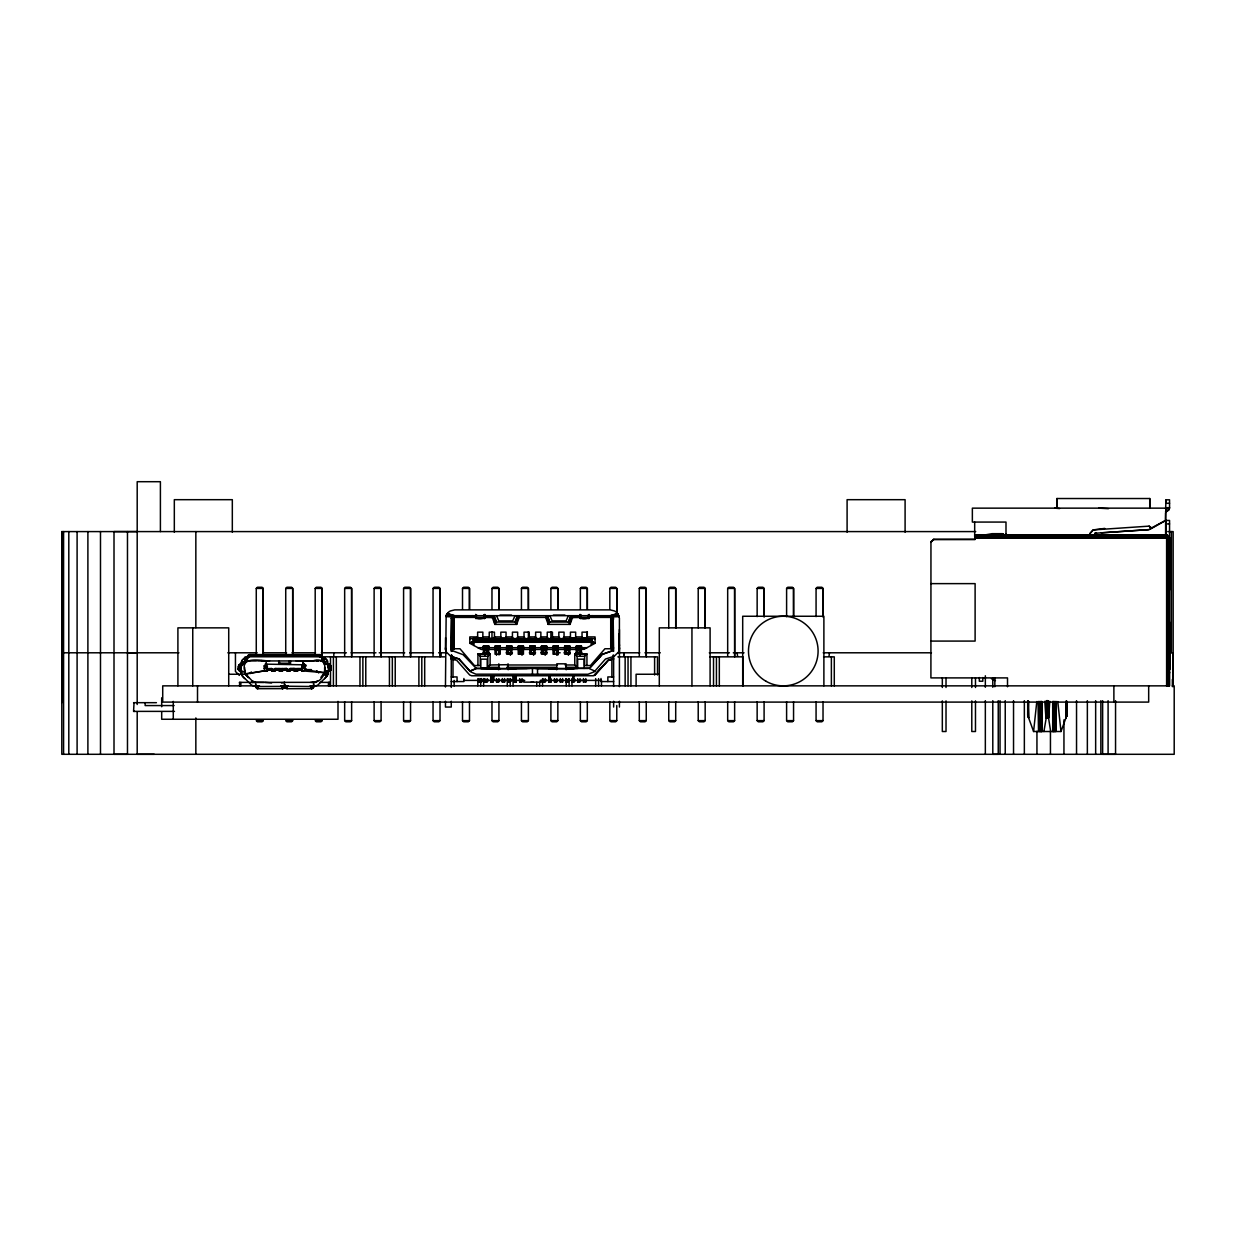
<?xml version="1.0" encoding="UTF-8"?>
<svg xmlns="http://www.w3.org/2000/svg" width="1236" height="1236" viewBox="0 0 1236 1236"><rect width="100%" height="100%" fill="white"/><g stroke="black" fill="none" stroke-linecap="round" stroke-linejoin="round"><path stroke-width="1.5" d="M61.8 702.681L61.8 531.588L975.714 531.588M63.577 531.588L63.577 754.3M68.799 531.588L68.799 754.3M77.096 531.588L77.096 754.3M87.895 531.588L87.895 754.3M100.487 531.588L100.487 754.3M160.402 531.588L160.402 481.7L137.196 481.7L137.196 531.588L114.006 531.588L114.006 754.3L127.478 754.3L127.478 531.588M137.196 704.505L137.196 531.588M195.844 627.703L195.844 531.588M445.454 649.812L445.547 637.714M483.43 653.952L477.93 653.952L480.263 656.285L480.263 665.555L474.454 665.555L459.962 648.745L452.994 648.745L451.835 619.159L454.385 615.683L451.727 617.629L451.264 637.019M481.422 678.549C485.099 683.153 475.458 682.241 481.422 681.731M479.089 679.692L481.422 679.692M487.216 678.626C490.846 683.199 481.252 682.195 487.216 681.747M484.898 679.692L487.216 679.692M493.01 682.009L490.692 682.009M490.692 679.692L493.01 679.831M498.819 678.626C502.449 683.199 492.855 682.195 498.819 681.747M496.501 679.692L498.819 679.692M504.597 682.009L502.295 682.009M502.295 679.692L504.597 679.692M510.391 678.626C514.021 683.199 504.427 682.195 510.391 681.747M508.073 679.692L510.391 679.692M516.184 682.009L513.867 682.009M513.867 679.692L516.184 679.831M521.994 678.626C525.624 683.199 516.03 682.195 521.994 681.747M519.676 679.692L521.994 679.692M533.597 682.148L531.264 681.932M545.184 678.626C548.815 683.199 539.236 682.195 545.184 681.747M542.867 679.692L545.184 679.692M550.993 682.009L548.676 682.009M548.676 679.692L550.993 679.831M556.787 678.626C560.418 683.199 550.839 682.195 556.787 681.747M554.47 679.692L556.787 679.692M562.596 682.009L560.263 682.009M560.263 679.692L562.596 679.831M568.39 678.626C572.021 683.199 562.426 682.195 568.39 681.747M566.073 679.692L568.39 679.692M571.866 679.692L574.184 679.692M579.993 678.626C583.624 683.199 574.029 682.195 579.993 681.747M577.675 679.692L579.993 679.692M585.787 682.009L583.469 682.009M583.469 679.692L585.787 679.831M619.421 647.896A9.409 9.409 0 0 1 618.402 652.144L614.261 656.239L605.485 659.035L594.284 671.797L587.996 674.253L475.891 674.192L470.607 671.797L458.371 658.742M613.628 619.159C613.782 615.482 607.03 613.813 613.041 619.159L611.882 648.745L604.929 648.745L590.422 665.555L584.628 665.555L584.628 656.285L586.945 653.952L586.945 665.555M619.421 653.056L619.421 647.571M619.421 645.934L619.421 644.682M1027.78 710.175L1027.749 701.136L1027.719 715.412L1028.63 717.853L1028.63 701.306M1056.95 498.525L1056.95 508.135L1056.95 498.525L1149.743 498.525L1149.743 508.15L1149.743 498.525M1027.734 701.847L1027.703 715.35L1033.59 731.511L1060.982 731.511L1066.853 715.397L1066.838 701.847L1065.957 717.853L1065.957 701.306M1115.552 700.673L1115.552 754.3L1102.636 754.3L1102.636 700.673M1166.073 501.337L1166.073 499.808L1169.55 499.808L1169.55 508.058L1168.422 510.468L1165.502 511.627M1171.404 652.593L1171.404 531.588M1173.18 685.285L1173.149 531.588L1167.757 531.588M312.785 660.936C331.155 654.323 327.03 683.554 312.461 682.38M1066.513 701.183L1066.344 716.834L1066.235 701.662M1167.757 537.969L1167.479 685.856L1167.201 537.969M1046.66 700.657L1046.598 715.783L1043.91 731.511M1047.016 700.596L1046.598 715.783L1046.49 700.657M1169.38 589.819L1169.565 537.969L1167.479 535.126L975.111 535.064L1166.614 535.667L975.111 535.868M1027.95 716.015L1028.028 701.306L1028.63 717.853M1048.483 716.973L1046.042 717.158L1048.622 717.591L1047.649 715.443L1046.259 716.509L1046.32 701.955M1066.668 715.907L1066.761 701.26M1047.325 702.295L1046.954 715.443L1046.846 702.357M1050.662 731.511L1048.329 716.509L1048.452 701.106M1066.081 701.306L1066.05 717.591L1066.668 701.26L1066.745 715.721M1168.561 589.819L1169.565 589.819L1169.565 537.969L975.111 537.969M1168.638 645.594L1169.565 622.218L1169.565 669.665L1169.565 622.218L1168.561 622.218M244.604 670.329C240.711 655.389 262.372 661.075 269.572 660.936M476.602 614.725L475.937 618.556L475.705 614.385M580.982 614.725L580.333 618.556L580.101 614.385M1048.082 700.704L1048.653 717.853L1045.934 717.853L1044.791 701.306M1056.409 701.538L1055.961 731.511L1055.961 701.538M507.996 653.829L508.073 648.436M519.599 653.829L519.676 648.436M531.202 653.829L531.264 648.436M542.805 653.829L542.867 648.436M554.392 653.829L554.47 648.436M565.995 653.829L566.073 648.436M577.598 653.829L577.675 648.436M1028.089 716.386L1028.398 701.476M618.85 637.606L618.85 634.13M451.696 659.282L451.789 655.729M1168.623 587.919L1169.565 537.969L1168.638 562.998M507.903 654.354L508.073 649.642L510.391 649.642M519.506 654.354L519.676 649.642L521.994 649.642M531.109 654.354L531.264 649.642L533.597 649.642M542.697 654.354L542.867 649.642L545.184 649.642M554.3 654.354L554.47 649.642L556.787 649.642M565.903 654.354L566.073 649.642L568.39 649.642M577.506 654.354L577.675 649.642L579.993 649.642M320.866 677.405L324.651 672.477L328.127 672.477L328.003 673.697A5.098 5.098 0 0 1 327.385 675.459L324.604 678.641M486.907 615.775C485.115 619.112 473.542 620.766 475.783 614.663M591.302 615.775C589.51 619.112 577.938 620.766 580.178 614.663M613.628 647.896L611.696 651.017L601.777 654.678L589.433 668.135L566.073 668.46M451.449 655.157L451.264 658.942L456.547 660.148L469.68 674.995L471.642 675.768L593.558 675.737L608.344 660.148L613.628 658.942L609.703 659.545M451.65 651.372L451.835 637.421M247.509 658.572L247.694 655.698L249.826 654.586L319.429 654.586L321.746 656.393M255.636 686.876L257.953 688.684L282.658 688.637L284.357 687.571L284.512 682.38M284.743 684.698L284.512 686.876L287.061 688.684L311.766 688.637L313.465 687.571L313.635 684.698M484.775 614.385L484.821 617.784L475.659 617.784L475.829 614.864L475.659 617.784L473.573 615.775M580.457 614.709L580.055 617.784L580.225 614.864L580.055 617.784L589.217 617.784L589.17 614.385M591.009 645.486L592.307 638.641L472.569 638.641L489.24 638.873M475.659 617.784L475.984 615.034M484.713 614.663L484.543 618.556L484.435 614.709M589.108 614.663L588.939 618.556L588.83 614.709M1048.653 717.853L1049.781 701.306M244.682 678.641C239.382 674.439 239.83 665.972 242.225 660.271A6.01 6.01 0 0 1 243.986 658.51C251.217 654.246 244.264 668.104 239.784 664.427C235.891 667.007 239.305 674.717 244.604 671.364M255.682 687.231L255.636 684.698M321.746 658.572L321.731 656.053M619.421 686.644L619.406 618.232L618.726 615.59L612.098 616.254L613.041 619.159L610.151 615.683L613.365 617.815M328.081 673.373L328.127 670.545M484.821 617.784L483.909 614.725M588.645 617.459L588.29 614.725M1007.51 686.752L1007.51 677.9L930.909 677.9L930.955 541.785L933.86 539.421L975.111 539.421L975.111 535.018M324.651 670.808L328.127 671.55L324.651 670.808C335.265 674.47 330.784 660.951 324.296 663.469M577.969 615.775L580.055 617.784L580.24 615.003M451.542 650.924L451.835 647.571L452.994 648.745L453.674 616.934C456.084 612.871 449.796 619.267 451.31 618.463M242.364 671.364C239.614 670.7 239.614 665.014 242.364 664.396M580.055 617.784L580.379 615.034L580.642 617.459M484.249 617.459L484.543 615.08M326.922 671.364C329.626 670.669 329.672 665.292 327.076 664.396M1033.59 731.511L1036.803 701.538M321.592 657.876L321.592 655.698L247.694 655.698L247.231 660.92M829.016 656.223L829.464 652.793M571.341 615.683L570.043 624.381L568.39 622.063L571.341 615.683L572.562 617.413L570.043 624.381L548.212 624.381L549.835 622.063L546.899 615.683L545.679 617.413L519.213 617.413L517.977 615.683L516.679 624.381L494.848 624.381L492.314 617.413L493.55 615.683L496.501 622.063L494.848 624.381L493.55 615.683M323.739 674.485L322.534 675.737L324.435 673.589L324.651 670.221M284.79 685.068L285.439 688.158C285.655 681.237 283.585 690.46 284.496 685.068M302.604 664.335C306.034 663.778 306.126 672.029 301.862 671.133L301.862 668.568L290.027 668.568L290.027 671.133L286.783 670.422L290.027 670.082L286.783 670.082L294.322 669.634L267.409 669.727L271.704 669.634M239.784 671.318L241.854 671.241L238.641 670.314L240.139 664.396M247.555 658.201L249.394 654.632L249.826 656.764L444.713 656.857M282.194 688.684L282.194 686.505L282.658 688.637L284.141 685.717L283.492 688.39L283.09 686.366L257.953 686.505L255.821 685.393L256.671 688.39L256.671 686.212L257.073 688.545L257.505 686.49L257.953 688.684L257.953 686.505M285.794 688.39L285.794 686.212L311.302 686.505L311.766 688.637L313.604 685.068M321.375 657.552L321.082 655.111L321.082 657.274L320.727 654.879L320.727 657.073L319.429 654.586L319.429 656.764L320.325 654.725L321.375 657.552L321.375 655.389M1096.471 533.164L1094.756 533.272L1149.387 529.595L1150.948 527.401L1149.14 526.134L1093.026 529.935L1090.106 533.365L1090.106 536.269M239.46 664.566L241.684 664.566L240.572 669.031L238.347 669.031L239.46 664.566L242.009 664.427L240.572 669.031L238.394 669.479L240.788 670.128L238.641 670.314M324.527 664.242L328.127 663.825L328.127 667.873M451.835 647.571L451.264 649.642L451.264 637.714L453.581 637.714M238.347 669.031L239.784 664.427M263.871 682.38L253.967 682.303L251.835 680.835M1066.39 716.648L1065.957 717.853M529.595 668.46L510.113 668.46L508.135 669.711M517.343 615.683L515.026 622.063L516.679 624.381L519.213 617.413M570.708 615.683L568.39 622.063L549.835 622.063L547.517 615.683M1169.38 563.384L1168.561 564.914M311.302 688.684C310.468 686.135 312.863 685.516 312.6 688.39L313.264 685.717L313.604 687.231L313.635 682.38M445.454 686.984L446.15 615.59L452.793 616.254L451.264 618.819L451.264 651.372M1066.807 715.505L1066.838 701.878M515.026 615.683L512.708 620.905L498.819 620.905L496.501 615.683M568.39 615.683L566.073 620.905L552.152 620.905L549.835 615.683M314.763 685.856L315.999 685.717A5.098 5.098 0 0 0 317.76 685.084L326.273 676.973L328.034 673.682L324.388 673.682M1046.305 716.386L1047.865 715.644L1047.788 700.704L1047.016 715.397M1046.228 716.525L1046.722 715.644M517.977 615.683L515.026 622.063L496.501 622.063L494.168 615.683M448.174 612.592A8.328 8.328 0 0 0 446.551 614.771L446.15 615.59L453.087 616.069L446.551 614.771L448.174 612.592A8.328 8.328 0 0 1 450.352 610.97L454.74 609.873L610.151 609.873L614.539 610.97A8.328 8.328 0 0 1 616.718 612.592L618.726 615.59L611.789 616.069L618.34 614.771A8.328 8.328 0 0 0 616.718 612.592M253.071 655.698L255.358 654.74L261.105 655.698M308.181 655.698L310.452 654.74L316.2 655.698M1150.577 529.008L1165.61 520.449L1165.502 512.77M265.385 663.886L266.327 662.419M500.518 668.583L487.216 668.46L487.216 659.174L480.835 659.174L480.835 668.46L496.779 668.46L498.741 669.711M537.536 674.253L537.536 668.46L554.779 668.46L556.741 669.711M324.651 664.396L323.368 661.399L325.3 658.51L321.746 657.444M322.102 661.26L322.38 657.459C320.557 662.79 320.974 661.662 325.3 658.51A6.01 6.01 0 0 1 327.061 660.271L328.127 663.825L324.651 663.516M302.928 664.443L304.226 664.813L266.652 664.165C262.928 664.319 263.376 671.982 267.409 671.086L267.409 668.568L271.704 668.568L271.704 671.133L274.948 670.947M451.835 619.159L454.74 615.683L447.015 613.983L453.72 615.822L446.551 614.771M597.946 658.942L601.144 655.296M613.628 658.942L608.344 660.148L594.439 675.489M594.717 675.35L607.988 660.503M590.607 667.27L602.473 654.168L611.187 651.217M317.544 680.742L314.763 682.334M930.909 542.372L933.582 539.452L975.111 539.421M979.901 535.821L992.075 533.674L1002.52 533.674L1005.007 535.296L1005.996 534.199L1005.996 522.071L972.361 522.071L972.361 508.15L1165.61 508.15L1166.073 499.808M1090.106 533.365L1093.35 529.889L1104.737 528.405M256.269 656.131L256.269 588.413L257.428 587.255L262.078 587.255L263.237 588.413L263.299 654.956M285.732 656.131L285.732 588.413L286.891 587.255L291.541 587.255L292.7 588.413L292.762 654.956M315.195 656.131L315.195 588.413L316.354 587.255L320.989 587.255L322.163 588.413L322.225 656.857M344.659 656.131L344.659 588.413L345.817 587.255L350.452 587.255L351.627 588.413L351.688 656.857M374.122 656.131L374.122 588.413L375.281 587.255L379.916 587.255L381.09 588.413L381.151 656.857M403.585 656.131L403.585 588.413L404.744 587.255L409.379 587.255L410.553 588.413L410.615 656.857M433.048 656.131L433.048 588.413L434.207 587.255L438.842 587.255L440.016 588.413L440.078 656.857M462.511 609.116L462.511 588.413L463.67 587.255L468.305 587.255L469.479 588.413L469.495 609.333M351.627 701.724L351.627 720.634L350.452 721.793L345.817 721.793L344.659 720.634L344.659 701.724M491.974 609.116L491.974 588.413L493.133 587.255L497.768 587.255L498.927 588.413L498.958 609.333M381.09 701.724L381.09 720.634L379.916 721.793L375.281 721.793L374.122 720.634L374.122 701.724M521.438 609.116L521.438 588.413L522.596 587.255L527.231 587.255L528.39 588.413L528.421 609.333M410.553 701.724L410.553 720.634L409.379 721.793L404.744 721.793L403.585 720.634L403.585 701.724M550.901 609.116L550.901 588.413L552.059 587.255L556.694 587.255L557.853 588.413L557.884 609.333M499.19 667.301L487.803 667.301L487.803 656.285L490.12 653.952L488.653 653.952M487.803 667.301L490.12 664.983L490.12 653.952L477.93 653.952L477.93 665.555M440.016 701.724L440.016 720.634L438.842 721.793L434.207 721.793L433.048 720.634L433.048 701.724M580.364 609.116L580.364 588.413L581.523 587.255L586.158 587.255L587.316 588.413L587.347 609.333M469.479 701.724L469.479 720.634L468.305 721.793L463.67 721.793L462.511 720.634L462.511 701.724M609.827 609.116L609.827 588.413L610.986 587.255L615.621 587.255L616.779 588.413L616.81 613.133M498.927 701.724L498.927 720.634L497.768 721.793L493.133 721.793L491.974 720.634L491.974 701.724M639.29 656.131L639.29 588.413L640.449 587.255L645.084 587.255L646.243 588.413L646.32 656.857M579.591 616.779L572.562 617.413L610.723 617.413L610.151 615.683L617.876 613.983L611.171 615.822L618.34 614.771M528.39 701.724L528.39 720.634L527.231 721.793L522.596 721.793L521.438 720.634L521.438 701.724M668.753 627.919L668.753 588.413L669.912 587.255L674.547 587.255L675.706 588.413L675.752 628.336M613.041 647.571L611.882 648.745L611.217 616.934L591.889 615.683M557.853 701.724L557.853 720.634L556.694 721.793L552.059 721.793L550.901 720.634L550.901 701.724M698.216 627.919L698.216 588.413L699.375 587.255L704.01 587.255L705.169 588.413L705.215 628.336M587.316 701.724L587.316 720.634L586.158 721.793L581.523 721.793L580.364 720.634L580.364 701.724M727.68 656.131L727.68 588.413L728.838 587.255L733.473 587.255L734.632 588.413L734.709 656.857M616.779 705.509L616.779 720.634L615.621 721.793L610.986 721.793L609.827 720.634L609.827 701.724M757.143 616.64L757.143 588.413L758.301 587.255L762.936 587.255L764.095 588.413L764.126 616.934M646.243 701.724L646.243 720.634L645.084 721.793L640.449 721.793L639.29 720.634L639.29 701.724M786.606 616.64L786.606 588.413L787.765 587.255L792.4 587.255L793.558 588.413L793.589 616.934M675.706 701.724L675.706 720.634L674.547 721.793L669.912 721.793L668.753 720.634L668.753 701.724M816.069 616.64L816.069 588.413L817.228 587.255L821.863 587.255L823.022 588.413L823.052 616.934M705.169 701.724L705.169 720.634L704.01 721.793L699.375 721.793L698.216 720.634L698.216 701.724M734.632 701.724L734.632 720.634L733.473 721.793L728.838 721.793L727.68 720.634L727.68 701.724M764.095 701.724L764.095 720.634L762.936 721.793L758.301 721.793L757.143 720.634L757.143 701.724M793.558 701.724L793.558 720.634L792.4 721.793L787.765 721.793L786.606 720.634L786.606 701.724M1005.007 535.296L1005.996 534.199L1004.265 535.25M823.022 701.724L823.022 720.634L821.863 721.793L817.228 721.793L816.069 720.634L816.069 701.724M266.652 664.257L265.879 664.906L266.652 664.165M930.955 541.785L933.86 539.421L932.995 539.56M302.835 662.496L304.952 665.277L305.74 664.721M304.829 665.354L304.272 663.639M329.827 671.179L330.398 670.669L324.651 671.148L330.63 670.314L329.502 664.427L327.432 664.489L328.714 669.031L330.908 669.031L330.63 665.416L327.432 664.489M459.329 659.082L469.927 671.102L476.524 668.429L496.857 668.676M566.134 669.711L568.035 668.676L577.675 668.46L577.675 659.174L584.041 659.174L584.041 668.46M264.18 668.691L267.47 666.776M581.445 649.441L586.945 647.695L477.93 647.695M583.747 649.441L595.072 643.292L595.072 636.911L587.255 636.911M324.326 662.45L327.385 660.796L324.156 662.187M469.927 671.102L476.524 668.429M610.847 615.729L617.336 613.272M1004.59 535.389L1002.52 533.674M251.727 680.727L255.481 682.349M267.409 668.568L266.652 668.8L266.188 664.288M266.188 670.994L267.409 670.731L266.652 670.082L266.204 671.086L267.409 670.947M1045.934 717.853L1048.53 717.158L1046.12 716.942M1045.996 702.295L1046.073 717.127L1048.344 716.525L1048.313 701.106M247.694 657.876L248.56 654.879C248.328 657.753 250.645 657.119 249.826 654.586M302.604 670.082L301.862 670.854L303.237 670.963L301.862 671.102L301.862 669.897M555.304 668.8L556.787 668.46M497.305 668.8L498.819 668.46M330.63 670.314L328.405 670.314L330.908 669.031M1045.95 717.591L1048.514 717.127L1046.073 717.127M619.421 629.51L619.406 649.317M244.604 670.221L245.253 674.192L265.74 670.638M281.576 682.936L284.743 682.38M303.515 664.35L302.604 664.195L302.604 668.8L297.567 668.661L297.567 671.133L294.322 671.133L294.322 668.568L290.027 668.568M265.369 670.731L245.022 673.821L244.604 672.477L248.683 677.683L245.114 674.068L246.736 675.737M482.859 639.475L473.11 639.105L473.882 642.705L469.819 643.292L469.819 636.911L477.637 636.911M294.322 671.086L297.567 670.267L294.322 669.68L301.862 668.892L290.027 669.634M241.499 674.578L245.145 674.114M279.243 669.634L271.704 670.082L274.948 670.731L271.704 670.947L274.948 671.086L274.948 668.568L286.783 668.568L286.783 671.133L290.027 670.947M286.783 669.634L279.243 670.082L282.488 670.731L279.243 670.947L282.488 671.086L282.488 668.568M297.567 669.016L301.862 668.568M482.859 638.966L473.342 639.553L489.24 639.29M324.604 673.079L328.127 672.477M241.406 661.955A8.235 8.235 0 0 0 241.128 663.825L244.635 663.516M241.684 664.566L238.641 665.416L240.881 665.416L238.347 666.714L240.572 666.714M495.033 647.695L500.256 647.293L495.033 646.953L500.256 646.366L495.033 646.227L500.256 646.073L500.256 654.184L495.033 654.184L495.033 646.073L500.256 646.073M506.636 647.695L511.858 647.293L506.636 646.953L511.858 646.366L506.636 646.227L511.858 646.073L511.858 654.184L506.636 654.184L506.636 646.073L511.858 646.073M518.239 647.695L523.446 647.293L518.239 646.953L523.446 646.366L518.239 646.227L523.446 646.073L523.446 654.184L518.239 654.184L518.239 646.073L523.446 646.073M529.827 647.695L535.049 647.293L529.827 646.953L535.049 646.366L529.827 646.227L535.049 646.073L535.049 654.184L529.827 654.184L529.827 646.073L535.049 646.073M541.43 647.695L546.652 647.293L541.43 646.953L546.652 646.366L541.43 646.227L546.652 646.073L546.652 654.184L541.43 654.184L541.43 646.073L546.652 646.073M271.704 668.568L267.409 669.201L301.862 669.727M553.033 647.695L558.255 647.293L553.033 646.953L558.255 646.366L553.033 646.227L558.255 646.073L558.255 654.184L553.033 654.184L553.033 646.073L558.255 646.073M564.636 647.695L569.858 647.293L564.636 646.953L569.858 646.366L564.636 646.227L569.858 646.073L569.858 654.184L564.636 654.184L564.636 646.073L569.858 646.073M294.322 668.568L290.027 669.201M576.223 647.695L581.445 647.293L576.223 646.953L581.445 646.366L576.223 646.227L581.445 646.073L581.445 654.184L574.771 653.952L574.771 664.983L577.088 667.301L577.088 656.285L574.771 653.952L576.223 653.952M274.948 669.201L279.243 668.568L279.243 671.133L282.488 670.947M282.488 669.201L286.783 668.568L282.488 668.8M1148.677 529.641L1101.307 532.84M489.24 640.263L494.446 640.202L494.446 632.152L489.24 632.152L489.24 640.263L494.446 639.924M500.827 640.263L506.049 640.202L506.049 632.152L500.827 632.152L500.827 640.263L506.049 639.924M512.43 640.263L517.652 640.202L517.652 632.152L512.43 632.152L512.43 640.263L517.652 639.924M524.033 640.263L529.255 640.202L529.255 632.152L524.033 632.152L524.033 640.263L529.255 639.924M535.636 640.263L540.858 640.202L540.858 632.152L535.636 632.152L535.636 640.263L540.858 639.924M547.239 640.263L552.446 640.202L552.446 632.152L547.239 632.152L547.239 640.263L552.446 639.924M558.827 640.263L564.049 640.202L564.049 632.152L558.827 632.152L558.827 640.263L564.049 639.924M473.002 615.683L453.674 616.934L454.153 648.745L453.674 616.934L475.752 617.212M587.255 639.568L591.658 639.321L482.859 639.568M575.652 639.29L592.168 638.718M495.033 647.34L500.256 647.061M506.636 647.34L511.858 647.061M518.239 647.34L523.446 647.061M529.827 647.34L535.049 647.061M541.43 647.34L546.652 647.061M553.033 647.34L558.255 647.061M564.636 647.34L569.858 647.061M576.223 647.34L581.445 647.061M477.637 639.893L473.558 640.109L591.333 640.109L587.255 639.893M294.322 670.422L297.567 670.267M257.783 660.936L311.472 660.936M328.714 669.031L327.756 664.659L329.827 664.566M267.409 669.634L274.948 669.68M274.948 669.634L282.488 669.68M282.488 669.634L290.027 669.68M294.322 670.731L297.567 670.592M581.445 654.184L586.945 653.952L581.445 653.952M473.62 640.433L482.859 640.202L482.859 632.152L477.637 632.152L477.637 640.263M612.623 616.671L619.035 616.44L612.376 616.47M251.186 682.349L254.523 682.38M575.652 640.202L570.429 640.263L570.429 632.152L575.652 632.152L575.652 640.263L570.429 639.924M587.255 640.202L582.032 640.263L582.032 632.152L587.255 632.152L587.255 640.263L591.256 640.433M510.035 668.676L527.169 668.46M572.562 617.413L579.931 617.32M589.124 617.212L611.217 616.934L610.723 648.745L610.723 617.413M314.037 682.349L239.398 682.38M472.708 638.718L477.637 638.672M582.032 639.012L591.781 639.105L587.255 639.29L587.316 631.689M473.233 639.321L477.637 639.29M317.884 655.713L321.592 655.698L321.885 660.951M133.565 711.38L134.044 702.681M1166.073 503.284L1169.55 503.284M1169.55 507.687L1166.073 507.687L1168.901 509.865M1166.073 523.925L1169.55 523.925M975.111 535.667L1166.614 535.667M975.111 536.084L1166.614 536.084M975.111 536.563L1166.614 536.563M975.111 537.104L1166.614 537.104M975.111 537.66L1166.614 537.66M1168.669 564.528L1169.55 564.528M930.909 583.624L975.111 583.624L975.111 641.082L930.909 641.082M256.269 588.413L263.237 588.413L263.237 656.131M285.732 588.413L292.7 588.413L292.7 656.131M315.195 588.413L322.163 588.413L322.163 656.131M344.659 588.413L351.627 588.413L351.627 656.131M374.122 588.413L381.09 588.413L381.09 656.131M403.585 588.413L410.553 588.413L410.553 656.131M433.048 588.413L440.016 588.413L440.016 656.131M462.511 588.413L469.479 588.413L469.479 609.116M491.974 588.413L498.927 588.413L498.927 609.116M521.438 588.413L528.39 588.413L528.39 609.116M550.901 588.413L557.853 588.413L557.853 609.116M580.364 588.413L587.316 588.413L587.316 609.116M609.827 588.413L616.779 588.413L616.779 612.871M639.29 588.413L646.243 588.413L646.243 656.131M668.753 588.413L675.706 588.413L675.706 627.919M698.216 588.413L705.169 588.413L705.169 627.919M727.68 588.413L734.632 588.413L734.632 656.131M757.143 588.413L764.095 588.413L764.095 616.64M786.606 588.413L793.558 588.413L793.558 616.64M816.069 588.413L823.022 588.413L823.022 616.64M499.977 615.095L511.55 615.095M553.311 615.095L564.914 615.095M454.153 617.413L492.314 617.413L485.285 616.779M475.736 618.154L484.759 618.154M580.132 618.154L589.155 618.154M475.798 618.417L484.682 618.417M580.194 618.417L589.078 618.417M1168.669 623.686L1169.55 623.686M482.859 636.911L489.24 636.911M494.446 636.911L500.827 636.911M506.049 636.911L512.43 636.911M517.652 636.911L524.033 636.911M529.255 636.911L535.636 636.911M540.858 636.911L547.239 636.911M552.446 636.911L558.827 636.911M564.049 636.911L570.429 636.911M575.652 636.911L582.032 636.911M477.637 637.946L482.859 637.946M489.24 637.946L490.692 638.409M494.446 637.946L493.01 638.409M500.827 637.946L506.049 637.946M512.43 637.946L513.867 638.409M517.652 637.946L516.184 638.409M524.033 637.946L525.47 638.409M529.255 637.946L527.787 638.409M535.636 637.946L537.073 638.409M540.858 637.946L539.39 638.409M547.239 637.946L548.676 638.409M552.446 637.946L550.993 638.409M558.827 637.946L560.263 638.409M564.049 637.946L562.596 638.409M570.429 637.946L575.652 637.946M582.032 637.946L587.255 637.946M469.819 638.641L489.24 638.672M500.827 638.672L494.446 638.641L500.827 638.873M512.43 638.672L506.049 638.641L512.43 638.873M524.033 638.672L517.652 638.641L524.033 638.873M535.636 638.672L529.255 638.641L535.636 638.873M547.239 638.672L540.858 638.641L547.239 638.873M558.827 638.672L552.446 638.641L558.827 638.873M595.072 638.641L564.049 638.641L570.429 638.873M575.652 638.734L582.032 638.873M494.446 639.29L500.827 639.29M506.049 639.29L512.43 639.29M517.652 639.29L524.033 639.29M529.255 639.29L535.636 639.29M540.858 639.29L547.239 639.29M552.446 639.29L558.827 639.29M564.049 639.29L570.429 639.29M587.255 639.924L477.637 639.924L482.859 640.202M581.445 646.073L576.223 646.073L576.223 654.184M483.43 647.34L488.653 647.34L483.43 646.691L488.653 646.552M483.43 648.39L488.653 648.39M495.033 648.39L500.256 648.39M506.636 648.39L511.858 648.39M518.239 648.39L523.446 648.39M529.827 648.39L535.049 648.39M541.43 648.39L546.652 648.39M553.033 648.39L558.255 648.39M564.636 648.39L569.858 648.39M576.223 648.39L581.445 648.39M451.264 649.317L450.676 646.011M483.43 649.441L481.144 649.441L469.819 643.292L473.697 640.773L591.194 640.773L595.072 643.292L591.009 642.705M488.653 649.441L495.033 649.441M500.256 649.441L506.636 649.441M511.858 649.441L518.239 649.441M523.446 649.441L529.827 649.441M535.049 649.441L541.43 649.441M546.652 649.441L553.033 649.441M558.255 649.441L564.636 649.441M569.858 649.441L576.223 649.441M484.898 649.642L487.216 649.642L487.386 654.354M496.501 649.642L498.819 649.642L498.989 654.354M484.898 650.182L487.216 650.182L487.278 653.829M496.501 650.182L498.819 650.182L498.88 653.829M508.073 650.182L510.391 650.182M519.676 650.182L521.994 650.182M531.264 650.182L533.597 650.182M542.867 650.182L545.184 650.182M554.47 650.182L556.787 650.182M566.073 650.182L568.39 650.182M577.675 650.182L579.993 650.182M61.8 652.793L178.942 652.793M227.826 652.793L257.196 652.793M262.974 652.793L286.567 652.793M291.928 652.793L315.52 652.793M321.314 652.793L346.404 652.793M351.055 652.793L375.96 652.793M379.22 652.793L404.697 652.793M409.641 652.793L433.45 652.793M438.595 652.793L446.32 652.793M482.982 652.793L489.255 652.793M506.142 652.793L512.415 652.793M529.302 652.793L535.574 652.793M540.874 652.793L547.162 652.793M556.308 652.793L560.171 652.793M564.033 652.793L570.321 652.793M575.605 652.793L581.909 652.793M618.062 652.793L639.815 652.793M644.914 652.793L660.271 652.793M709.309 652.793L729.441 652.793M733.288 652.793L744.041 652.793M823.191 652.793L931.45 652.793M1167.757 652.793L1173.149 652.793L1173.196 686.613L1173.196 679.476L1172.361 679.476L1172.361 686.613M127.478 652.793L137.196 652.793M253.426 655.281L260.75 655.281L253.704 655.095M480.263 656.285L487.803 656.285M577.088 656.285L584.628 656.285M245.022 656.857L247.926 656.857M617.861 656.857L657.506 656.857L657.506 674.98M709.881 656.857L742.99 656.857L742.99 685.856M823.562 656.857L834.285 656.857L834.285 685.856M296.161 660.936L319.151 660.92M1168.669 662.882L1169.55 662.882M279.877 663.238L289.379 663.238M241.128 663.825L244.604 663.825M508.073 664.674L490.12 664.983M507.424 664.983L557.451 664.983M565.146 664.983L574.771 664.983M263.979 665.833L267.393 665.833M301.878 665.833L306.358 665.833M506.791 667.301L556.185 667.301M565.686 667.301L577.088 667.301M476.895 668.46L587.996 668.46M490.97 668.8L515.906 668.8M548.969 668.8L573.906 668.8M238.394 669.479L240.618 669.479M328.668 669.479L330.893 669.479L329.502 664.427M306.713 669.618L301.8 666.776L306.713 669.618L311.472 669.618M328.575 669.912L330.8 669.912M324.651 672.77L328.127 672.77L324.651 672.477M228.722 674.253L242.998 674.253M659.298 674.253L636.092 674.253L636.092 685.856M451.264 676.926L457.057 676.926L457.057 681.561M613.628 676.926L607.834 676.926L607.834 681.561M463.902 680.403L524.728 680.403M540.147 680.403L600.99 680.403M479.089 680.912L481.422 680.912M490.692 680.912L493.01 680.912M513.867 680.912L516.184 680.912M548.676 680.912L550.993 680.912M560.263 680.912L562.596 680.912M571.866 680.912L574.184 680.912M583.469 680.912L585.787 680.912M479.089 681.376L481.422 681.376M484.898 681.422L487.216 681.422M496.501 681.422L498.819 681.422M502.295 681.376L504.597 681.376M508.073 681.422L510.391 681.422M519.676 681.422L521.994 681.422M542.867 681.422L545.184 681.422M554.47 681.422L556.787 681.422M566.073 681.422L568.39 681.422M571.866 681.376L574.184 681.376M577.675 681.422L579.993 681.422M451.264 681.561L463.902 681.561L463.902 678.471M613.628 681.561L600.99 681.561L600.99 678.471M574.184 681.731C568.22 682.133 577.845 683.261 574.184 678.549M310.73 682.38L316.231 682.38M320 682.38L329.842 682.38M259.483 685.856L162.719 685.856L162.719 702.094L1148.677 702.094L1148.677 685.856M280.665 685.856L288.158 685.856M309.989 685.856L1169.565 685.856L1169.55 520.449L1165.502 520.449L1165.965 508.011L1166.012 511.611A6.118 6.118 0 0 0 1167.139 511.333M156.431 702.681L133.581 702.681M174.075 705.571L145.153 705.571L145.153 702.681M134.6 711.38L133.658 711.38L174.492 711.38M344.659 720.634L351.627 720.634M374.122 720.634L381.09 720.634M403.585 720.634L410.553 720.634M433.048 720.634L440.016 720.634M462.511 720.634L469.479 720.634M491.974 720.634L498.927 720.634M521.438 720.634L528.39 720.634M550.901 720.634L557.853 720.634M580.364 720.634L587.316 720.634M609.827 720.634L616.779 720.634M639.29 720.634L646.243 720.634M668.753 720.634L675.706 720.634M698.216 720.634L705.169 720.634M727.68 720.634L734.632 720.634M757.143 720.634L764.095 720.634M786.606 720.634L793.558 720.634M816.069 720.634L823.022 720.634M154.253 754.3L137.196 754.3L137.196 712.168M975.111 535.219L1166.614 535.358M452.515 616.47L445.856 616.44L452.252 616.671M256.47 660.936L248.343 660.951M480.835 668.46L499.081 668.599M535.327 668.46L554.856 668.676M484.96 617.32L492.314 617.413M488.653 646.181L483.43 646.088L483.43 654.184M472.863 638.811L477.637 638.873M1172.361 685.841L1174.2 685.856L1174.2 754.3L61.8 754.3L61.8 531.588M576.223 646.552L581.445 646.691M564.636 646.552L569.858 646.691M553.033 646.552L558.255 646.691M541.43 646.552L546.652 646.691M529.827 646.552L535.049 646.691M518.239 646.552L523.446 646.691M506.636 646.552L511.858 646.691M495.033 646.552L500.256 646.691M320.541 660.936L321.746 660.92L320.912 660.951M279.197 660.936L279.877 664.165M483.43 646.366L488.653 646.073L488.653 654.184M587.255 639.475L582.032 639.244M327.756 664.659L330.12 664.767L328.065 664.906L330.398 665.076L328.297 665.231L330.63 665.416L328.498 665.601L330.8 665.818L328.621 666.019L330.908 666.714M1098.804 508.15L1108.429 508.66M274.948 668.568L279.243 668.8M477.637 639.615L482.859 639.924M254.523 685.856L253.287 685.717A5.098 5.098 0 0 1 251.526 685.084L241.901 675.459A5.098 5.098 0 0 1 241.267 673.697L241.128 672.477M264.798 682.38L271.596 682.936M1054.725 508.15L1059.592 508.568M303.515 670.947L324.574 672.724L304.767 669.68M238.486 669.912L240.788 670.128M1169.55 508.058L1166.073 507.687L1169.395 508.83M1167.479 535.126L1166.614 535.018L1166.614 685.856M455.172 659.545L451.264 658.942L452.994 659.205L452.994 676.926M317.992 660.92L316.246 660.642L317.683 660.92M262.897 660.92L261.151 660.642L262.588 660.92M508.073 668.46L509.572 668.8M241.623 661.353L245.114 662.187L241.623 661.353A7.586 7.586 0 0 1 242.596 659.761M459.406 659.035L450.63 656.239L446.474 652.144A9.409 9.409 0 0 1 445.454 647.896M323.817 674.516L327.385 675.459M476.154 668.367L463.114 654.678L453.179 651.017L451.264 647.896M452.005 656.764L459.406 659.128M613.164 617.629L613.628 651.372M253.241 682.025L244.682 673.033M447.54 613.272L454.045 615.729M588.738 668.367L594.949 671.102M991.427 678.718L995.428 680.588M1149.14 526.134L1150.979 528.235L1165.61 520.449L1165.61 535.775M324.156 674.068L327.061 676.015M252.468 681.515L253.967 682.303L252.159 681.144M588.892 615.034L589.217 617.784M239.367 675.397L235.443 671.472L235.443 652.793M246.165 661.245L243.986 658.51L245.902 661.399M1047.834 715.629L1048.298 716.416M1168.669 670.824L1169.55 672.94A6.118 6.118 0 0 0 1169.271 671.797M1168.561 647.386L1169.38 648.931M1168.561 666.853L1169.38 668.367M302.959 662.419L304.952 665.277M545.679 617.413L548.212 624.381L546.899 615.683M1027.703 701.059L1027.842 715.721M285.794 686.212L286.18 688.545L286.18 686.366L287.061 688.684L287.061 686.505M618.85 635.52L619.19 637.714L618.85 634.794M1166.012 511.611L1165.61 508.15M618.85 635.165L619.19 637.714M737.12 652.793L737.583 656.223M1057.784 701.538L1060.982 731.511M244.697 672.724L244.651 667.579M476.061 614.709L476.246 617.459M1168.638 566.83L1169.565 589.819M1038.163 701.538L1038.626 731.511L1038.626 701.538M1066.56 716.231L1066.374 701.399L1066.622 716.061M324.62 667.486L324.651 670.329M1047.51 702.342L1047.572 715.412L1047.139 700.549M1046.197 701.106L1046.259 716.509M1165.965 520.449L1165.996 535.775M1027.734 701.09L1027.765 715.505M557.915 647.355L557.93 654.956M498.989 647.355L499.004 654.956M1169.333 537.969L1169.333 685.856M1169.071 537.969L1169.071 685.856M1168.7 537.969L1168.885 685.856M1168.267 537.969L1168.267 685.856M1166.073 520.449L1165.965 535.775M1113.883 685.856L1113.883 702.094M1108.089 700.673L1108.089 754.3M1100.859 700.673L1100.859 754.3M1095.652 700.673L1095.652 754.3M1087.356 700.673L1087.356 754.3M1076.541 700.673L1076.541 754.3M1063.949 719.831L1063.949 754.3M1055.42 701.538L1055.42 731.511M1054.911 701.538L1054.911 731.511M1054.416 701.538L1054.416 731.511M1053.999 701.538L1053.999 731.511M1053.582 701.538L1053.582 731.511M1053.242 701.538L1053.242 731.511M1052.933 701.538L1052.933 731.511M1052.701 701.538L1052.701 731.511M1050.445 731.31L1050.445 754.3M1041.871 701.538L1041.871 731.511M1041.639 701.538L1041.639 731.511M1041.345 701.538L1041.345 731.511M1040.99 701.538L1040.99 731.511M1040.573 701.538L1040.573 731.511M1040.156 701.538L1040.156 731.511M1039.661 701.538L1039.661 731.511M1039.152 701.538L1039.152 731.511M1036.942 731.31L1036.942 754.3M1024.35 700.673L1024.35 754.3M1013.535 700.673L1013.535 754.3M1005.239 700.673L1005.239 754.3M1000.032 700.673L1000.032 754.3M998.24 700.673L998.24 754.3L992.802 754.3L992.786 700.673M994.841 677.9L994.841 686.752M992.786 677.699L992.786 687.262M985.339 675.783L985.339 687.262M985.339 700.673L985.339 754.3M982.805 677.544L982.805 681.221L979.329 681.221L979.329 677.544M975.482 677.9L975.482 687.479M975.482 700.874L975.482 731.511L971.79 731.511L971.79 700.874M974.679 522.071L974.679 536.733M971.79 677.9L971.79 687.479M946.019 677.9L946.019 687.479M946.019 700.874L946.019 731.511L942.326 731.511L942.326 700.874M942.326 677.9L942.326 687.479M905.092 532.191L905.092 499.684L847.093 499.684L847.093 532.191M831.38 656.857L831.38 685.856M823.887 685.856L823.887 616.254L742.697 616.254L742.697 685.856M719.321 656.857L719.321 685.856M716.432 656.857L716.432 685.856M713.527 656.857L713.527 685.856M710.097 685.856L710.097 627.857L659.298 627.857L659.298 685.856M691.944 627.857L691.944 685.856M654.601 656.857L654.601 674.98M630.932 656.857L630.932 685.856M628.043 656.857L628.043 685.856M625.138 656.857L625.138 685.856M619.421 701.26L619.421 707.038M618.989 637.714L618.989 649.317M613.628 655.157L613.628 686.413M613.628 701.26L613.628 707.038M613.041 651.387L613.041 615.683L451.835 615.683L451.835 651.387M613.041 655.204L613.041 659.02M611.882 659.205L611.882 676.926M601.468 680.418L601.468 685.856M598.579 678.61L598.579 685.856M595.675 678.61L595.675 685.856M585.787 637.946L585.787 641.16M585.787 678.549L585.787 682.148M583.469 637.946L583.469 641.16M583.469 678.549L583.469 682.148M580.364 648.606L580.364 654.261M579.993 648.436L579.993 655.296M577.675 678.626L577.675 682.148M573.906 675.768L573.906 680.403M573.257 675.768L573.257 680.403M573.056 675.768L573.056 680.403M571.866 678.549L572.005 685.856M569.116 678.61L569.116 685.856M568.39 648.436L568.39 655.296M566.212 678.61L566.212 685.856M566.073 669.34L566.073 663.825L556.787 663.825L556.787 669.34M566.073 678.626L566.073 682.148M562.596 678.549L562.596 682.148M560.263 678.549L560.263 682.148M557.853 648.606L557.853 654.261M556.787 648.436L556.787 655.296M554.47 678.626L554.47 682.148M550.993 678.549L550.993 682.148M550.901 631.689L550.901 639.213M549.835 675.768L549.835 680.403M549.618 675.768L549.618 680.403M548.969 675.768L548.969 680.403M548.676 678.549L548.676 682.148M545.184 648.436L545.184 655.296M542.867 678.626L542.867 682.148M542.542 678.61L542.542 685.856M541.136 680.403L541.136 682.148L523.724 682.148L523.724 680.403M539.653 682.226L539.653 685.856M536.748 682.226L536.748 685.856M533.597 648.436L533.597 655.296M532.453 668.46L532.453 674.253M528.39 631.689L528.39 639.213M521.994 648.436L521.994 655.296M521.438 648.606L521.438 654.261M519.676 678.626L519.676 682.148M516.184 678.549L516.184 682.148M515.798 675.768L515.906 680.403M515.566 675.768L515.566 680.403M515.257 675.768L515.257 680.403M515.057 675.768L515.057 680.403M514.609 675.768L514.609 680.403M514.13 675.768L514.13 680.403M513.867 678.549L513.867 682.148M513.573 675.768L513.573 680.403M513.017 675.768L513.079 685.856M510.391 648.436L510.391 655.296M510.19 678.61L510.19 685.856M508.073 663.825L508.073 669.34M508.073 678.626L508.073 682.148M507.285 678.61L507.285 685.856M504.597 678.549L504.597 682.148M502.295 678.549L502.295 682.148M498.819 648.436L498.927 654.261M498.819 663.825L498.819 669.34M496.501 648.436L496.501 655.296M496.501 678.626L496.501 682.148M493.875 675.768L493.875 680.403M493.318 675.768L493.318 680.403M493.01 678.549L493.01 682.148M492.762 675.768L492.762 680.403M492.268 675.768L492.268 680.403M491.974 631.689L491.974 639.213M491.835 675.768L491.835 680.403M491.619 675.768L491.619 680.403M491.325 675.768L491.325 680.403M490.97 675.768L491.094 680.403M490.692 678.549L490.692 682.148M487.216 648.436L487.216 650.182M484.898 648.436L484.898 655.296M484.898 678.626L484.898 682.148M483.616 678.61L483.616 685.856M480.727 678.61L480.727 685.856M479.089 678.549L479.089 682.148M477.822 678.61L477.822 685.856M473.882 642.705L473.882 645.486M454.153 680.418L454.153 685.856M451.835 655.204L451.835 659.7M451.264 655.157L451.264 687.417M451.264 701.26L451.264 707.038L445.454 707.054L445.454 701.26M441.113 652.793L441.113 655.822M424.69 656.857L424.69 685.856M421.8 656.857L421.8 685.856M418.896 656.857L418.896 685.856M395.226 656.857L395.226 685.856M392.337 656.857L392.337 685.856M389.433 656.857L389.433 685.856M365.779 656.857L365.779 685.856M362.874 656.857L362.874 685.856M359.97 656.857L359.97 685.856M338 701.384L338 719.259L161.684 719.259L161.684 712.106M336.316 656.857L336.316 685.856M333.813 652.793L333.813 656.532M333.411 656.857L333.411 685.856M330.506 656.857L330.506 685.856M329.703 682.38L329.703 685.856M328.452 682.38L328.452 685.856M320.325 654.725L320.325 656.903M319.892 654.632L319.892 656.795M313.465 685.393L313.465 687.571M312.214 686.366L312.214 688.545M311.766 686.49L311.766 688.637M290.537 660.966L290.537 664.165M289.379 660.92L289.379 664.165M285.439 685.995L285.439 688.158M284.357 685.393L284.357 687.571M283.09 686.366L283.09 688.545M282.658 686.49L282.658 688.637M278.718 660.966L278.718 664.165M257.505 686.49L257.505 688.637M257.073 686.366L257.073 688.545M255.636 682.38L255.821 687.571M249.394 654.632L249.394 656.795M248.946 654.725L248.946 656.903M240.835 682.38L240.835 685.856M239.583 682.38L239.583 685.856M232.322 532.191L232.322 499.684L174.322 499.684L174.322 532.191M228.722 685.856L228.722 627.857L177.907 627.857L177.907 685.856M197.513 685.856L197.513 702.094M195.844 717.915L195.844 754.3M192.754 627.857L192.754 685.856M173.287 701.384L173.287 719.259M161.684 697.799L161.684 706.745M316.601 670.684A7.586 7.586 0 0 1 317.111 671.055A6.01 6.01 0 0 1 318.363 672.446A7.586 7.586 0 0 1 318.687 672.987M250.321 673.543A7.586 7.586 0 0 1 251.294 671.936M243.477 658.881A7.586 7.586 0 0 1 245.068 657.907M324.203 657.907A7.586 7.586 0 0 1 325.81 658.881M327.061 660.271A7.586 7.586 0 0 1 327.664 661.353M623.778 652.793L623.778 655.574L623.778 652.793M263.237 720.634L262.078 721.793L257.428 721.793L256.269 720.634L263.237 720.634M292.7 720.634L291.541 721.793L286.891 721.793L285.732 720.634L292.7 720.634M322.163 720.634L320.989 721.793L316.354 721.793L315.195 720.634L322.163 720.634M473.759 641.16L469.819 643.292L473.851 642.287L591.024 642.287L595.072 643.292L591.117 641.16L473.759 641.16M473.805 641.53L469.819 643.292L473.836 641.901L591.055 641.901L595.072 643.292L591.071 641.53L473.805 641.53M253.581 682.241L252.144 682.38L253.643 682.257M297.567 670.854L294.322 670.947L297.567 671.009M301.862 669.634L297.567 669.727L301.862 669.634M488.653 646.073L483.43 646.088L488.653 646.073M765.887 681.19A34.793 34.793 0 0 0 818.093 651.063A34.793 34.793 0 0 0 765.887 620.92A34.793 34.793 0 0 0 765.887 681.19"/></g></svg>
